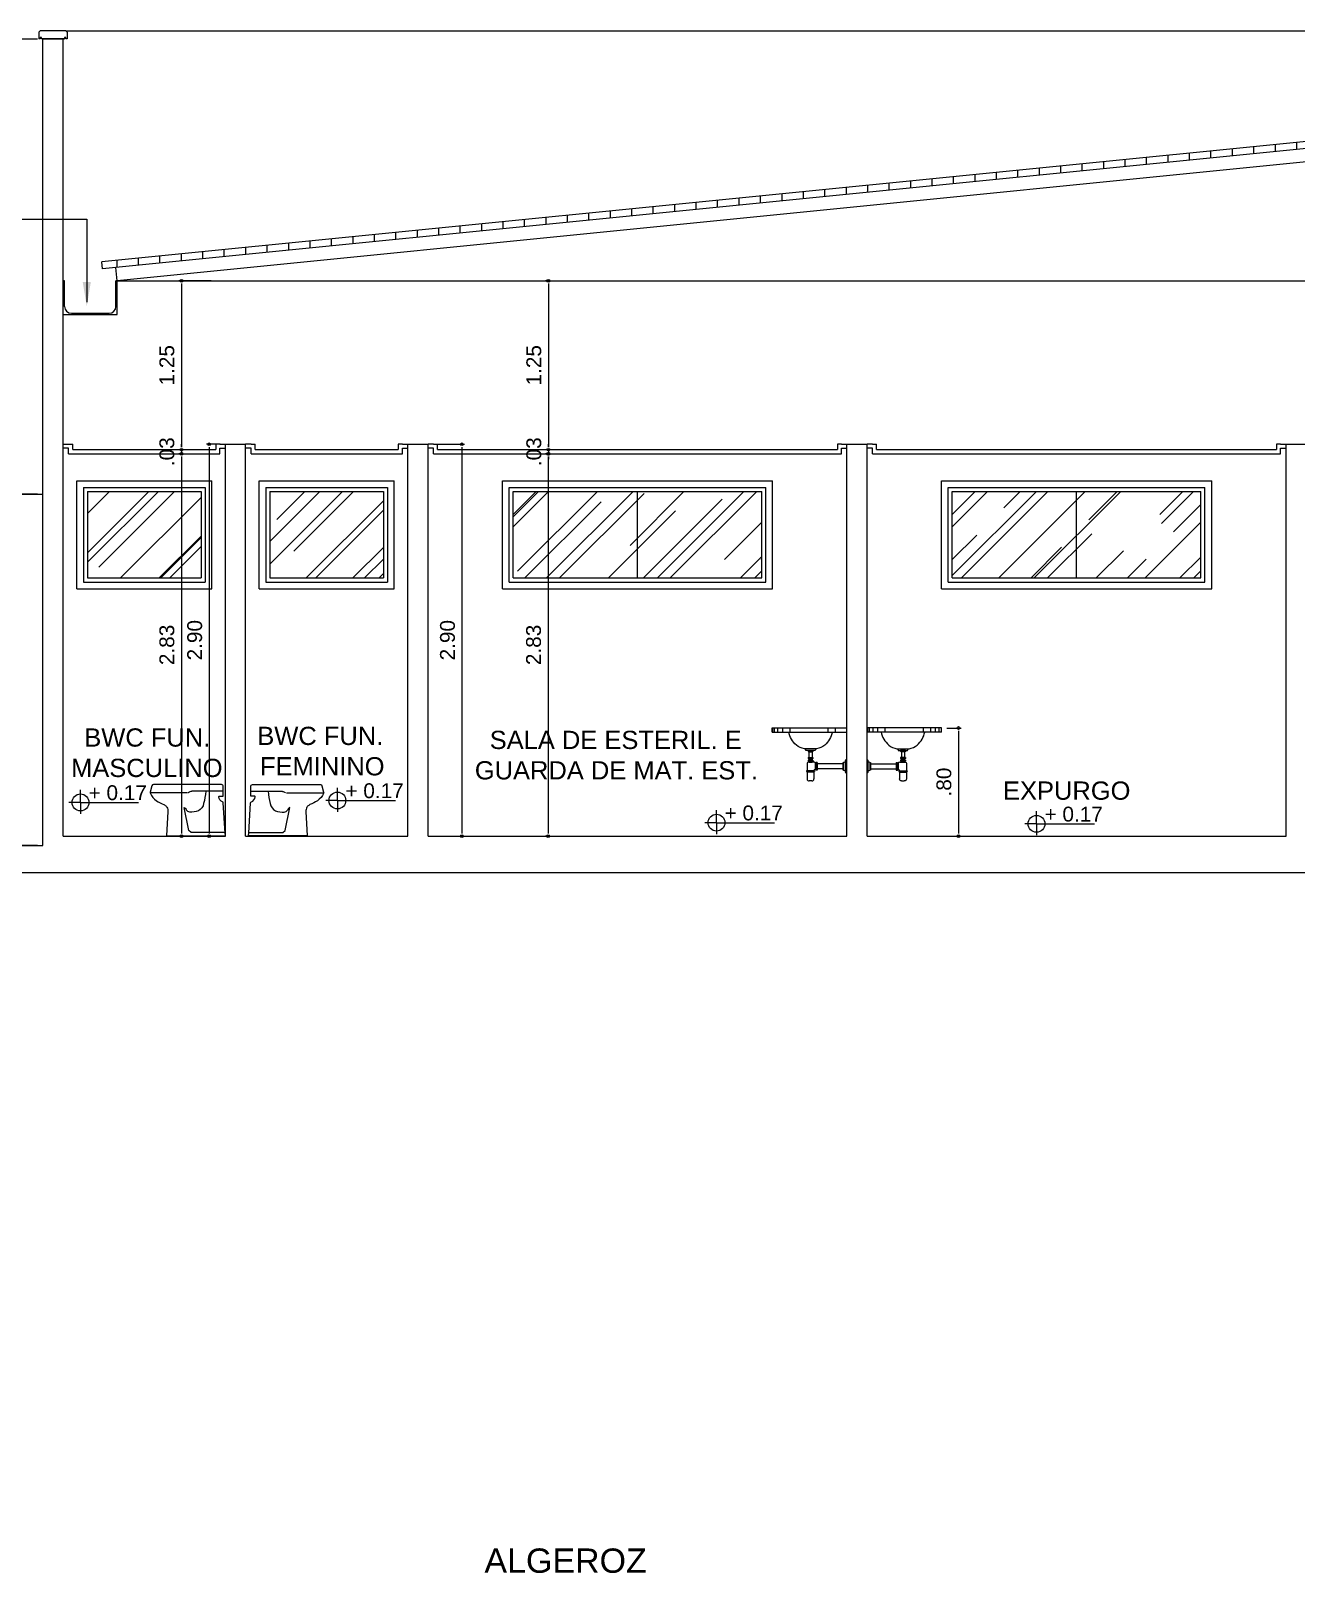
# Model space of a CAD drawing. Header units: millimetres. Extents: x 2125 to 3408, y 1171 to 1686.
# Drawn here: x 2538.67 to 2548.03, y 1489.11 to 1500.53 of the extents above; entities that cross this region are included whole.
import ezdxf

# ---------------------------------------------------------------- set-up
doc = ezdxf.new("R2010")
doc.units = ezdxf.units.MM
doc.linetypes.add('CONTINU', pattern=[0])
for name, color, linetype in [('cobertura', 1, 'Continuous'), ('cotas', 7, 'Continuous'), ('ESQUADRIA', 3, 'Continuous'), ('LAYOUT', 7, 'Continuous'), ('PAREDE', 4, 'Continuous'), ('Piso_Calçada', 3, 'Continuous'), ('TEXTO01', 7, 'Continuous'), ('TEXTO02', 3, 'Continuous'), ('TEXTO03', 2, 'Continuous')]:
    doc.layers.add(name, color=color, linetype=linetype)
doc.styles.add('ROMANS', font='arial.ttf')
doc.styles.get("Standard").update_dxf_attribs({"font": 'arial.ttf'})
doc.styles.add('TEXTO1', font='swissko.ttf', dxfattribs={"width": 0.6, "height": 0.1})
doc.dimstyles.new('ESCALA75', dxfattribs={"dimtxt": 0.11, "dimasz": 0.02, "dimexe": 0.02, "dimexo": 0.04, "dimgap": 0.05, "dimtad": 1, "dimzin": 4, "dimdsep": 46, "dimtxsty": 'ROMANS', "dimblk1": 'PPC', "dimblk2": 'PPC', "dimsah": 1, "dimcen": 0.02, "dimclrd": 7, "dimclre": 7, "dimclrt": 3, "dimazin": 1, "dimtfac": 1, "dimtix": 1, "dimtmove": 0, "dimatfit": 3, "dimldrblk": 'PPC', "dimfxl": 0, "dimtolj": 1, "dimtzin": 12, "dimarcsym": 0})

# ---------------------------------------------------------------- blocks, each defined once
blk = doc.blocks.new('PPC')
at = {"color": 2}
blk.add_circle((0, 0), 0.5, dxfattribs=at)
blk = doc.blocks.new('*D350')
at = {"color": 7, "lineweight": -2, "transparency": 16777216}
for p, q in [((2538.716, 1500.47), (2538.486, 1500.47)), ((2538.506, 1500.45), (2538.506, 1497.12)), ((2538.716, 1497.1), (2538.486, 1497.1))]:
    blk.add_line(p, q, dxfattribs=at)
at = {"layer": 'DEFPOINTS', "color": 0, "transparency": 16777216}
for p in [(2538.756, 1500.47), (2538.506, 1497.1), (2538.756, 1497.1)]:
    blk.add_point(p, dxfattribs=at)
at = {"color": 7, "lineweight": -2, "transparency": 16777216, "xscale": 0.02, "yscale": 0.02, "zscale": 0.02}
for p, rotation in [((2538.506, 1500.47), 90), ((2538.506, 1497.1), 270)]:
    blk.add_blockref('PPC', p, dxfattribs=dict(at, rotation=rotation))
at = {"color": 3, "transparency": 16777216, "insert": (2538.4, 1498.785), "char_height": 0.11, "attachment_point": 5, "rotation": 90, "style": 'ROMANS'}
blk.add_mtext('\\A1;3.37', dxfattribs=at)
blk = doc.blocks.new('*D351')
at = {"color": 7, "lineweight": -2, "transparency": 16777216}
for p, q in [((2538.716, 1497.1), (2538.486, 1497.1)), ((2538.506, 1497.08), (2538.506, 1494.52)), ((2538.716, 1494.5), (2538.486, 1494.5))]:
    blk.add_line(p, q, dxfattribs=at)
at = {"layer": 'DEFPOINTS', "color": 0, "transparency": 16777216}
for p in [(2538.756, 1497.1), (2538.506, 1494.5), (2538.756, 1494.5)]:
    blk.add_point(p, dxfattribs=at)
at = {"color": 7, "lineweight": -2, "transparency": 16777216, "xscale": 0.02, "yscale": 0.02, "zscale": 0.02}
for p, rotation in [((2538.506, 1497.1), 90), ((2538.506, 1494.5), 270)]:
    blk.add_blockref('PPC', p, dxfattribs=dict(at, rotation=rotation))
at = {"color": 3, "transparency": 16777216, "insert": (2538.4, 1495.8), "char_height": 0.11, "attachment_point": 5, "rotation": 90, "style": 'ROMANS'}
blk.add_mtext('\\A1;2.60', dxfattribs=at)
blk = doc.blocks.new('*D352')
at = {"color": 7, "lineweight": -2, "transparency": 16777216}
for p, q in [((2538.474, 1500.47), (2538.154, 1500.47)), ((2538.174, 1500.45), (2538.174, 1494.52)), ((2538.474, 1494.5), (2538.154, 1494.5))]:
    blk.add_line(p, q, dxfattribs=at)
at = {"layer": 'DEFPOINTS', "color": 0, "transparency": 16777216}
for p in [(2538.756, 1500.47), (2538.174, 1494.5), (2538.756, 1494.5)]:
    blk.add_point(p, dxfattribs=at)
at = {"color": 7, "lineweight": -2, "transparency": 16777216, "xscale": 0.02, "yscale": 0.02, "zscale": 0.02}
for p, rotation in [((2538.174, 1500.47), 90), ((2538.174, 1494.5), 270)]:
    blk.add_blockref('PPC', p, dxfattribs=dict(at, rotation=rotation))
at = {"color": 3, "transparency": 16777216, "insert": (2538.068, 1497.485), "char_height": 0.11, "attachment_point": 5, "rotation": 90, "style": 'ROMANS'}
blk.add_mtext('\\A1;5.97', dxfattribs=at)
blk = doc.blocks.new('*D353')
at = {"color": 7, "lineweight": -2, "transparency": 16777216}
for p, q in [((2540.001, 1498.68), (2539.76, 1498.68)), ((2539.78, 1498.66), (2539.78, 1497.45)), ((2539.996, 1497.43), (2539.76, 1497.43))]:
    blk.add_line(p, q, dxfattribs=at)
at = {"layer": 'DEFPOINTS', "color": 0, "transparency": 16777216}
for p in [(2540.041, 1498.68), (2539.78, 1497.43), (2540.036, 1497.43)]:
    blk.add_point(p, dxfattribs=at)
at = {"color": 7, "lineweight": -2, "transparency": 16777216, "xscale": 0.02, "yscale": 0.02, "zscale": 0.02}
for p, rotation in [((2539.78, 1498.68), 90), ((2539.78, 1497.43), 270)]:
    blk.add_blockref('PPC', p, dxfattribs=dict(at, rotation=rotation))
at = {"color": 3, "transparency": 16777216, "insert": (2539.673, 1498.055), "char_height": 0.11, "attachment_point": 5, "rotation": 90, "style": 'ROMANS'}
blk.add_mtext('\\A1;1.25', dxfattribs=at)
blk = doc.blocks.new('*D354')
at = {"color": 7, "lineweight": -2, "transparency": 16777216}
for p, q in [((2539.78, 1497.45), (2539.78, 1497.47)), ((2539.996, 1497.43), (2539.76, 1497.43)), ((2539.78, 1497.4), (2539.76, 1497.4)), ((2539.78, 1497.43), (2539.78, 1497.4)), ((2539.78, 1497.38), (2539.78, 1497.36))]:
    blk.add_line(p, q, dxfattribs=at)
at = {"layer": 'DEFPOINTS', "color": 0, "transparency": 16777216}
for p in [(2539.78, 1497.4), (2539.789, 1497.4), (2540.036, 1497.43)]:
    blk.add_point(p, dxfattribs=at)
at = {"color": 7, "lineweight": -2, "transparency": 16777216, "xscale": 0.02, "yscale": 0.02, "zscale": 0.02}
for p, rotation in [((2539.78, 1497.43), 270), ((2539.78, 1497.4), 90)]:
    blk.add_blockref('PPC', p, dxfattribs=dict(at, rotation=rotation))
at = {"color": 3, "transparency": 16777216, "insert": (2539.673, 1497.415), "char_height": 0.11, "attachment_point": 5, "rotation": 90, "style": 'ROMANS'}
blk.add_mtext('\\A1;.03', dxfattribs=at)
blk = doc.blocks.new('*D355')
at = {"color": 7, "lineweight": -2, "transparency": 16777216}
for p, q in [((2539.78, 1497.4), (2539.76, 1497.4)), ((2539.78, 1497.38), (2539.78, 1494.59)), ((2539.78, 1494.57), (2539.8, 1494.57))]:
    blk.add_line(p, q, dxfattribs=at)
at = {"layer": 'DEFPOINTS', "color": 0, "transparency": 16777216}
for p in [(2539.789, 1497.4), (2539.771, 1494.57), (2539.78, 1494.57)]:
    blk.add_point(p, dxfattribs=at)
at = {"color": 7, "lineweight": -2, "transparency": 16777216, "xscale": 0.02, "yscale": 0.02, "zscale": 0.02}
for p, rotation in [((2539.78, 1497.4), 90), ((2539.78, 1494.57), 270)]:
    blk.add_blockref('PPC', p, dxfattribs=dict(at, rotation=rotation))
at = {"color": 3, "transparency": 16777216, "insert": (2539.673, 1495.985), "char_height": 0.11, "attachment_point": 5, "rotation": 90, "style": 'ROMANS'}
blk.add_mtext('\\A1;2.83', dxfattribs=at)
blk = doc.blocks.new('*D356')
at = {"color": 7, "lineweight": -2, "transparency": 16777216}
for p, q in [((2540.066, 1497.47), (2539.966, 1497.47)), ((2539.986, 1497.45), (2539.986, 1494.59)), ((2540.066, 1494.57), (2539.966, 1494.57))]:
    blk.add_line(p, q, dxfattribs=at)
at = {"layer": 'DEFPOINTS', "color": 0, "transparency": 16777216}
for p in [(2540.106, 1497.47), (2539.986, 1494.57), (2540.106, 1494.57)]:
    blk.add_point(p, dxfattribs=at)
at = {"color": 7, "lineweight": -2, "transparency": 16777216, "xscale": 0.02, "yscale": 0.02, "zscale": 0.02}
for p, rotation in [((2539.986, 1497.47), 90), ((2539.986, 1494.57), 270)]:
    blk.add_blockref('PPC', p, dxfattribs=dict(at, rotation=rotation))
at = {"color": 3, "transparency": 16777216, "insert": (2539.879, 1496.02), "char_height": 0.11, "attachment_point": 5, "rotation": 90, "style": 'ROMANS'}
blk.add_mtext('\\A1;2.90', dxfattribs=at)
blk = doc.blocks.new('A$C5BE32366')
at = {"color": 7}
for p, q in [((0.005, 0.132), (0.005, 0.076)), ((0.012, 0.225), (0.048, 0.225)), ((0.012, 0.225), (0.012, 0.218)), ((0.012, 0.218), (0.048, 0.218)), ((0.012, 0.173), (0.012, 0.166)), ((0.012, 0.173), (0.048, 0.173)), ((0.012, 0.166), (0.048, 0.166)), ((0.012, 0.153), (0.012, 0.146)), ((0.012, 0.153), (0.048, 0.153)), ((0.012, 0.146), (0.048, 0.146)), ((0.055, 0.14), (0.013, 0.14)), ((0.015, 0.218), (0.015, 0.215)), ((0.015, 0.215), (0.045, 0.215)), ((0.015, 0.166), (0.015, 0.163)), ((0.015, 0.163), (0.045, 0.163)), ((0.015, 0.146), (0.015, 0.143)), ((0.015, 0.143), (0.045, 0.143)), ((0.018, 0.215), (0.018, 0.173)), ((0.018, 0.163), (0.018, 0.153)), ((0.018, 0.143), (0.018, 0.14)), ((0.018, 0.14), (0.042, 0.14)), ((0.042, 0.215), (0.042, 0.173)), ((0.042, 0.163), (0.042, 0.153)), ((0.042, 0.143), (0.042, 0.14)), ((0.045, 0.218), (0.045, 0.215)), ((0.045, 0.166), (0.045, 0.163)), ((0.045, 0.146), (0.045, 0.143)), ((0.048, 0.225), (0.048, 0.218)), ((0.048, 0.173), (0.048, 0.166)), ((0.048, 0.153), (0.048, 0.146)), ((0.07, 0.133), (0.065, 0.133)), ((0.065, 0.133), (0.065, 0.083)), ((0.07, 0.136), (0.07, 0.08)), ((0.08, 0.136), (0.07, 0.136)), ((0.08, 0.136), (0.08, 0.08)), ((0.27, 0.127), (0.08, 0.127)), ((0.27, 0.132), (0.27, 0.084)), ((0.275, 0.137), (0.275, 0.079)), ((0.29, 0.153), (0.29, 0.063)), ((0.295, 0.158), (0.295, 0.058)), ((0, 0.076), (0, 0.071)), ((0.06, 0.076), (0, 0.076)), ((0.06, 0.071), (0, 0.071)), ((0.055, 0.066), (0.005, 0.066)), ((0.005, 0.066), (0.005, 0.015)), ((0.055, 0.066), (0.055, 0.015)), ((0.06, 0.076), (0.06, 0.071)), ((0.07, 0.083), (0.065, 0.083)), ((0.08, 0.08), (0.07, 0.08)), ((0.27, 0.089), (0.08, 0.089)), ((0.04, 0), (0.02, 0))]:
    blk.add_line(p, q, dxfattribs=at)
for centre, radius, start, end in [((0.013, 0.132), 0.008, 90, 180), ((0.052, 0.126), 0.0147, 30.5117, 79.5043), ((0.275, 0.132), 0.005, 90, 180), ((0.275, 0.152), 0.015, 270, 0), ((0.295, 0.153), 0.005, 90, 180), ((0, 0.066), 0.005, 0, 90), ((0.02, 0.015), 0.015, 180, 270), ((0.04, 0.015), 0.015, 270, 0), ((0.065, 0.076), 0.01, 90, 180), ((0.06, 0.066), 0.005, 90, 180), ((0.275, 0.084), 0.005, 180, 270), ((0.275, 0.064), 0.015, 0, 90), ((0.295, 0.063), 0.005, 180, 270)]:
    blk.add_arc(centre, radius, start, end, dxfattribs=at)
blk = doc.blocks.new('*D389')
at = {"color": 7, "lineweight": -2, "transparency": 16777216}
for p, q in [((2545.446, 1495.37), (2545.551, 1495.37)), ((2545.531, 1495.35), (2545.531, 1494.59)), ((2545.446, 1494.57), (2545.551, 1494.57))]:
    blk.add_line(p, q, dxfattribs=at)
at = {"layer": 'DEFPOINTS', "color": 0, "transparency": 16777216}
for p in [(2545.406, 1495.37), (2545.406, 1494.57), (2545.531, 1494.57)]:
    blk.add_point(p, dxfattribs=at)
at = {"color": 7, "lineweight": -2, "transparency": 16777216, "xscale": 0.02, "yscale": 0.02, "zscale": 0.02}
for p, rotation in [((2545.531, 1495.37), 90), ((2545.531, 1494.57), 270)]:
    blk.add_blockref('PPC', p, dxfattribs=dict(at, rotation=rotation))
at = {"color": 3, "transparency": 16777216, "insert": (2545.424, 1494.97), "char_height": 0.11, "attachment_point": 5, "rotation": 90, "style": 'ROMANS'}
blk.add_mtext('\\A1;.80', dxfattribs=at)
blk = doc.blocks.new('*D390')
at = {"color": 7, "lineweight": -2, "transparency": 16777216}
for p, q in [((2542.496, 1498.68), (2542.476, 1498.68)), ((2542.496, 1498.66), (2542.496, 1497.45)), ((2542.512, 1497.43), (2542.476, 1497.43))]:
    blk.add_line(p, q, dxfattribs=at)
at = {"layer": 'DEFPOINTS', "color": 0, "transparency": 16777216}
for p in [(2542.499, 1498.68), (2542.496, 1497.43), (2542.552, 1497.43)]:
    blk.add_point(p, dxfattribs=at)
at = {"color": 7, "lineweight": -2, "transparency": 16777216, "xscale": 0.02, "yscale": 0.02, "zscale": 0.02}
for p, rotation in [((2542.496, 1498.68), 90), ((2542.496, 1497.43), 270)]:
    blk.add_blockref('PPC', p, dxfattribs=dict(at, rotation=rotation))
at = {"color": 3, "transparency": 16777216, "insert": (2542.389, 1498.055), "char_height": 0.11, "attachment_point": 5, "rotation": 90, "style": 'ROMANS'}
blk.add_mtext('\\A1;1.25', dxfattribs=at)
blk = doc.blocks.new('*D391')
at = {"color": 7, "lineweight": -2, "transparency": 16777216}
for p, q in [((2542.496, 1497.45), (2542.496, 1497.47)), ((2542.551, 1497.43), (2542.476, 1497.43)), ((2542.51, 1497.4), (2542.476, 1497.4)), ((2542.496, 1497.43), (2542.496, 1497.4)), ((2542.496, 1497.38), (2542.496, 1497.36))]:
    blk.add_line(p, q, dxfattribs=at)
at = {"layer": 'DEFPOINTS', "color": 0, "transparency": 16777216}
for p in [(2542.496, 1497.4), (2542.55, 1497.4), (2542.591, 1497.43)]:
    blk.add_point(p, dxfattribs=at)
at = {"color": 7, "lineweight": -2, "transparency": 16777216, "xscale": 0.02, "yscale": 0.02, "zscale": 0.02}
for p, rotation in [((2542.496, 1497.43), 270), ((2542.496, 1497.4), 90)]:
    blk.add_blockref('PPC', p, dxfattribs=dict(at, rotation=rotation))
at = {"color": 3, "transparency": 16777216, "insert": (2542.389, 1497.415), "char_height": 0.11, "attachment_point": 5, "rotation": 90, "style": 'ROMANS'}
blk.add_mtext('\\A1;.03', dxfattribs=at)
blk = doc.blocks.new('*D392')
at = {"color": 7, "lineweight": -2, "transparency": 16777216}
for p, q in [((2542.494, 1497.4), (2542.474, 1497.4)), ((2542.494, 1497.38), (2542.494, 1494.59)), ((2542.494, 1494.57), (2542.474, 1494.57))]:
    blk.add_line(p, q, dxfattribs=at)
at = {"layer": 'DEFPOINTS', "color": 0, "transparency": 16777216}
for p in [(2542.494, 1497.4), (2542.494, 1494.57), (2542.494, 1494.57)]:
    blk.add_point(p, dxfattribs=at)
at = {"color": 7, "lineweight": -2, "transparency": 16777216, "xscale": 0.02, "yscale": 0.02, "zscale": 0.02}
for p, rotation in [((2542.494, 1497.4), 90), ((2542.494, 1494.57), 270)]:
    blk.add_blockref('PPC', p, dxfattribs=dict(at, rotation=rotation))
at = {"color": 3, "transparency": 16777216, "insert": (2542.387, 1495.985), "char_height": 0.11, "attachment_point": 5, "rotation": 90, "style": 'ROMANS'}
blk.add_mtext('\\A1;2.83', dxfattribs=at)
blk = doc.blocks.new('*D393')
at = {"color": 7, "lineweight": -2, "transparency": 16777216}
for p, q in [((2541.646, 1497.47), (2541.876, 1497.47)), ((2541.856, 1497.45), (2541.856, 1494.59)), ((2541.646, 1494.57), (2541.876, 1494.57))]:
    blk.add_line(p, q, dxfattribs=at)
at = {"layer": 'DEFPOINTS', "color": 0, "transparency": 16777216}
for p in [(2541.606, 1497.47), (2541.606, 1494.57), (2541.856, 1494.57)]:
    blk.add_point(p, dxfattribs=at)
at = {"color": 7, "lineweight": -2, "transparency": 16777216, "xscale": 0.02, "yscale": 0.02, "zscale": 0.02}
for p, rotation in [((2541.856, 1497.47), 90), ((2541.856, 1494.57), 270)]:
    blk.add_blockref('PPC', p, dxfattribs=dict(at, rotation=rotation))
at = {"color": 3, "transparency": 16777216, "insert": (2541.75, 1496.02), "char_height": 0.11, "attachment_point": 5, "rotation": 90, "style": 'ROMANS'}
blk.add_mtext('\\A1;2.90', dxfattribs=at)
blk = doc.blocks.new('new block4')
at = {"layer": 'TEXTO01'}
h = blk.add_hatch(dxfattribs=at)
h.set_pattern_fill('ANGLE', color=256)
h.set_pattern_definition([(0, (-2260.456, -913.906), (0, 6.985), [5.08, -1.905]), (90, (-2260.456, -913.906), (-6.985, 4e-16), [5.08, -1.905])])
h.paths.add_polyline_path([(0, 0), (0, -0.062, 0.414214), (0.062, 0)])
h.paths.add_polyline_path([(0, 0), (0, 0.062, 0.414214), (-0.062, 0)])
for q in [(-0.086, 0), (0, 0.093), (0.429, 0), (0, -0.085)]:
    blk.add_line((0, 0), q, dxfattribs=at)
blk.add_circle((0, 0), 0.0624, dxfattribs=at)

msp = doc.modelspace()

# ---------------------------------------------------------------- hatches: boundary and pattern name
h = msp.add_hatch()
h.set_pattern_fill('ANGLE', color=256)
h.set_pattern_definition([(0, (0.606, 0.622), (0, 6.985), [5.08, -1.905]), (90, (0.606, 0.622), (-6.985, 4e-16), [5.08, -1.905])])
h.paths.add_polyline_path([(2539.2456, 1498.4404), (2538.9656, 1498.4404, -0.4142136), (2538.9156, 1498.4904), (2538.9156, 1498.6804), (2538.9056, 1498.6804), (2538.9056, 1498.4304), (2539.3056, 1498.4304), (2539.3056, 1498.6804), (2539.2956, 1498.6804), (2539.2956, 1498.4904, -0.4142136)])
h = msp.add_hatch()
h.set_pattern_fill('AR-RROOF', color=1, scale=0.015, angle=45)
h.paths.add_polyline_path([(2539.9256, 1497.1204), (2539.0856, 1497.1204), (2539.0856, 1496.4804), (2539.9256, 1496.4804)])
h.paths.add_polyline_path([(2541.2756, 1497.1204), (2540.4356, 1497.1204), (2540.4356, 1496.4804), (2541.2756, 1496.4804)])
h.paths.add_polyline_path([(2543.1556, 1497.1204), (2542.2356, 1497.1204), (2542.2356, 1496.4804), (2543.1556, 1496.4804)])
h.paths.add_polyline_path([(2544.0756, 1497.1204), (2543.1556, 1497.1204), (2543.1556, 1496.4804), (2544.0756, 1496.4804)])
h.paths.add_polyline_path([(2546.4056, 1497.1204), (2545.4856, 1497.1204), (2545.4856, 1496.4804), (2546.4056, 1496.4804)])
h.paths.add_polyline_path([(2547.3256, 1497.1204), (2546.4056, 1497.1204), (2546.4056, 1496.4804), (2547.3256, 1496.4804)])
h.paths.add_polyline_path([(2549.7506, 1497.1204), (2548.9106, 1497.1204), (2548.9106, 1496.4804), (2549.7506, 1496.4804)])
h.paths.add_polyline_path([(2561.1056, 1497.1204), (2560.1856, 1497.1204), (2560.1856, 1496.4804), (2561.1056, 1496.4804)])
h.paths.add_polyline_path([(2562.0256, 1497.1204), (2561.1056, 1497.1204), (2561.1056, 1496.4804), (2562.0256, 1496.4804)])
h.paths.add_polyline_path([(2563.8256, 1497.3204), (2562.9856, 1497.3204), (2562.9856, 1497.0804), (2563.8256, 1497.0804)])
h.paths.add_polyline_path([(2565.6056, 1497.1204), (2564.6856, 1497.1204), (2564.6856, 1496.4804), (2565.6056, 1496.4804)])
h.paths.add_polyline_path([(2566.5256, 1497.1204), (2565.6056, 1497.1204), (2565.6056, 1496.4804), (2566.5256, 1496.4804)])
h.paths.add_polyline_path([(2568.4556, 1497.1204), (2567.5356, 1497.1204), (2567.5356, 1496.4804), (2568.4556, 1496.4804)])
h.paths.add_polyline_path([(2569.3756, 1497.1204), (2568.4556, 1497.1204), (2568.4556, 1496.4804), (2569.3756, 1496.4804)])
h.paths.add_polyline_path([(2579.6756, 1497.3204), (2578.8356, 1497.3204), (2578.8356, 1497.0804), (2579.6756, 1497.0804)])
h.paths.add_polyline_path([(2553.4056, 1496.7004), (2550.7056, 1496.7004), (2550.7056, 1494.6004), (2553.4056, 1494.6004)])
h.paths.add_polyline_path([(2553.4056, 1497.9004), (2550.7056, 1497.9004), (2550.7056, 1497.4704), (2550.7056, 1496.7304), (2553.4056, 1496.7304)])
h.paths.add_polyline_path([(2555.1056, 1497.9004), (2553.5556, 1497.9004), (2553.5556, 1497.2304), (2555.1056, 1497.2304)])
h.paths.add_polyline_path([(2555.1056, 1497.2004), (2553.5556, 1497.2004), (2553.5556, 1496.7304), (2555.1056, 1496.7304)])
h.paths.add_polyline_path([(2555.1056, 1496.7004), (2553.5556, 1496.7004), (2553.5556, 1494.6004), (2555.1056, 1494.6004)])
h.paths.add_polyline_path([(2557.9056, 1497.4704), (2557.9056, 1497.9004), (2555.1356, 1497.9004), (2555.1356, 1496.7304), (2557.9056, 1496.7304)])
h.paths.add_polyline_path([(2557.9056, 1496.7004), (2555.1356, 1496.7004), (2555.1356, 1494.6004), (2557.9056, 1494.6004)])
h.paths.add_polyline_path([(2556.136, 1494.7045, -1), (2556.0111, 1494.7045, -1)], flags=16)
h.paths.add_polyline_path([(2552.8076, 1496.1893), (2552.8076, 1496.5434), (2552.5809, 1496.5434), (2552.5809, 1496.1893)], flags=24)
h.paths.add_polyline_path([(2550.9938, 1495.8596), (2550.9938, 1496.2137), (2550.7671, 1496.2137), (2550.7671, 1495.8596)], flags=24)
h.paths.add_polyline_path([(2551.8513, 1496.4658), (2551.8513, 1496.8199), (2551.6246, 1496.8199), (2551.6246, 1496.4658)], flags=9)
h.paths.add_polyline_path([(2554.7849, 1494.8184), (2557.6806, 1494.8184), (2557.6806, 1495.0791), (2554.7849, 1495.0791)], flags=9)
h.paths.add_polyline_path([(2557.6919, 1495.8596), (2557.6919, 1496.2137), (2557.4652, 1496.2137), (2557.4652, 1495.8596)], flags=24)
h.paths.add_polyline_path([(2556.0982, 1494.6607), (2556.5769, 1494.6607), (2556.5769, 1494.8915), (2556.0982, 1494.8915)], flags=24)
at = {"layer": 'cobertura'}
h = msp.add_hatch(dxfattribs=at)
h.set_pattern_fill('ANSI31', color=256, scale=0.05, angle=45)
h.set_pattern_definition([(90, (391.25774, 892.39536), (-0.15875, 3e-17), [])])
h.paths.add_polyline_path([(2550.6256, 1499.9129), (2550.6256, 1499.9632), (2539.1907, 1498.8197), (2539.1957, 1498.7699)])

# ---------------------------------------------------------------- linework, layer by layer
for p, q in [((2538.9256, 1500.5304), (2583.3856, 1500.5304)), ((2536.2737, 1499.1371), (2539.0799, 1499.1371)), ((2539.0799, 1499.1371), (2539.0799, 1498.5219)), ((2538.9156, 1498.6804), (2538.9056, 1498.6804)), ((2538.9156, 1498.4904), (2538.9156, 1498.6804)), ((2539.2956, 1498.4904), (2539.2956, 1498.6804)), ((2539.3056, 1498.6804), (2539.2956, 1498.6804)), ((2539.3056, 1498.4304), (2539.3056, 1498.6804)), ((2539.3056, 1498.6804), (2559.3056, 1498.6804)), ((2538.9056, 1498.4304), (2539.3056, 1498.4304)), ((2538.9656, 1498.4404), (2539.2456, 1498.4404)), ((2538.9056, 1497.4704), (2538.9756, 1497.4704)), ((2538.9756, 1497.4304), (2538.9756, 1497.4704)), ((2540.0656, 1497.4704), (2540.0356, 1497.4704)), ((2540.0356, 1497.4704), (2540.0356, 1497.4304)), ((2540.0656, 1497.4704), (2540.1056, 1497.4704)), ((2540.2956, 1497.4704), (2540.2556, 1497.4704)), ((2540.2956, 1497.4704), (2540.3256, 1497.4704)), ((2540.3256, 1497.4304), (2540.3256, 1497.4704)), ((2541.4156, 1497.4704), (2541.3856, 1497.4704)), ((2541.3856, 1497.4704), (2541.3856, 1497.4304)), ((2541.4156, 1497.4704), (2541.4556, 1497.4704)), ((2541.6456, 1497.4704), (2541.6056, 1497.4704)), ((2541.6456, 1497.4704), (2541.6756, 1497.4704)), ((2541.6756, 1497.4304), (2541.6756, 1497.4704)), ((2544.6656, 1497.4704), (2544.6356, 1497.4704)), ((2544.6356, 1497.4704), (2544.6356, 1497.4304)), ((2544.6656, 1497.4704), (2544.7056, 1497.4704)), ((2544.8956, 1497.4704), (2544.8556, 1497.4704)), ((2544.8956, 1497.4704), (2544.9256, 1497.4704)), ((2544.9256, 1497.4304), (2544.9256, 1497.4704)), ((2547.9156, 1497.4704), (2547.8856, 1497.4704)), ((2547.8856, 1497.4704), (2547.8856, 1497.4304)), ((2547.9156, 1497.4704), (2547.9556, 1497.4704)), ((2538.9456, 1497.4404), (2538.9056, 1497.4404)), ((2538.9456, 1497.4004), (2538.9456, 1497.4404)), ((2538.9456, 1497.4004), (2540.0656, 1497.4004)), ((2538.9756, 1497.4304), (2540.0356, 1497.4304)), ((2540.0656, 1497.4004), (2540.0656, 1497.4404)), ((2540.0656, 1497.4404), (2540.1056, 1497.4404)), ((2540.2956, 1497.4404), (2540.2556, 1497.4404)), ((2540.2956, 1497.4004), (2540.2956, 1497.4404)), ((2540.2956, 1497.4004), (2541.4156, 1497.4004)), ((2540.3256, 1497.4304), (2541.3856, 1497.4304)), ((2541.4156, 1497.4004), (2541.4156, 1497.4404)), ((2541.4156, 1497.4404), (2541.4556, 1497.4404)), ((2541.6456, 1497.4404), (2541.6056, 1497.4404)), ((2541.6456, 1497.4004), (2541.6456, 1497.4404)), ((2541.6456, 1497.4004), (2544.6656, 1497.4004)), ((2541.6756, 1497.4304), (2544.6356, 1497.4304)), ((2544.6656, 1497.4004), (2544.6656, 1497.4404)), ((2544.6656, 1497.4404), (2544.7056, 1497.4404)), ((2544.8956, 1497.4404), (2544.8556, 1497.4404)), ((2544.8956, 1497.4004), (2544.8956, 1497.4404)), ((2544.8956, 1497.4004), (2547.9156, 1497.4004)), ((2544.9256, 1497.4304), (2547.8856, 1497.4304)), ((2547.9156, 1497.4004), (2547.9156, 1497.4404)), ((2547.9156, 1497.4404), (2547.9556, 1497.4404))]:
    msp.add_line(p, q)
for centre, start, end in [((2538.9656, 1498.4904), 180, 270), ((2539.2456, 1498.4904), 270, 0)]:
    msp.add_arc(centre, 0.05, start, end)
for p, q in [((2550.6266, 1499.9632), (2539.1907, 1498.8197)), ((2550.6266, 1499.9128), (2539.1957, 1498.7699)), ((2550.6266, 1499.8125), (2539.3056, 1498.6804)), ((2539.1957, 1498.7699), (2539.1907, 1498.8197)), ((2539.3056, 1498.6804), (2539.2957, 1498.7799))]:
    msp.add_line(p, q, dxfattribs=at)
at = {"layer": 'ESQUADRIA'}
for p, q in [((2539.0056, 1496.4004), (2539.0056, 1497.2004)), ((2539.0056, 1497.2004), (2540.0056, 1497.2004)), ((2539.0556, 1497.1504), (2539.0556, 1496.4504)), ((2539.0556, 1497.1504), (2539.9556, 1497.1504)), ((2539.9556, 1497.1504), (2539.9556, 1496.4504)), ((2540.0056, 1496.4004), (2540.0056, 1497.2004)), ((2540.3556, 1496.4004), (2540.3556, 1497.2004)), ((2540.3556, 1497.2004), (2541.3556, 1497.2004)), ((2540.4056, 1497.1504), (2540.4056, 1496.4504)), ((2540.4056, 1497.1504), (2541.3056, 1497.1504)), ((2541.3056, 1497.1504), (2541.3056, 1496.4504)), ((2541.3556, 1496.4004), (2541.3556, 1497.2004)), ((2542.1556, 1496.4004), (2542.1556, 1497.2004)), ((2542.1556, 1497.2004), (2544.1556, 1497.2004)), ((2542.2056, 1496.4504), (2542.2056, 1497.1504)), ((2542.2056, 1497.1504), (2544.1056, 1497.1504)), ((2544.1056, 1496.4504), (2544.1056, 1497.1504)), ((2544.1556, 1496.4004), (2544.1556, 1497.2004)), ((2545.4056, 1496.4004), (2545.4056, 1497.2004)), ((2545.4056, 1497.2004), (2547.4056, 1497.2004)), ((2545.4556, 1496.4504), (2545.4556, 1497.1504)), ((2545.4556, 1497.1504), (2547.3556, 1497.1504)), ((2547.3556, 1496.4504), (2547.3556, 1497.1504)), ((2547.4056, 1496.4004), (2547.4056, 1497.2004)), ((2539.0856, 1497.1204), (2539.0856, 1496.4804)), ((2539.0856, 1497.1204), (2539.9256, 1497.1204)), ((2539.9256, 1497.1204), (2539.9256, 1496.4804)), ((2540.4356, 1497.1204), (2540.4356, 1496.4804)), ((2540.4356, 1497.1204), (2541.2756, 1497.1204)), ((2541.2756, 1497.1204), (2541.2756, 1496.4804)), ((2542.2356, 1496.4804), (2542.2356, 1497.1204)), ((2542.2356, 1497.1204), (2544.0756, 1497.1204)), ((2543.1556, 1496.4804), (2543.1556, 1497.1204)), ((2544.0756, 1496.4804), (2544.0756, 1497.1204)), ((2545.4856, 1496.4804), (2545.4856, 1497.1204)), ((2545.4856, 1497.1204), (2547.3256, 1497.1204)), ((2546.4056, 1496.4804), (2546.4056, 1497.1204)), ((2547.3256, 1496.4804), (2547.3256, 1497.1204)), ((2539.0556, 1496.4504), (2539.9556, 1496.4504)), ((2539.0856, 1496.4804), (2539.9256, 1496.4804)), ((2540.4056, 1496.4504), (2541.3056, 1496.4504)), ((2540.4356, 1496.4804), (2541.2756, 1496.4804)), ((2542.2056, 1496.4504), (2544.1056, 1496.4504)), ((2542.2356, 1496.4804), (2544.0756, 1496.4804)), ((2545.4556, 1496.4504), (2547.3556, 1496.4504)), ((2545.4856, 1496.4804), (2547.3256, 1496.4804)), ((2539.0056, 1496.4004), (2540.0056, 1496.4004)), ((2540.3556, 1496.4004), (2541.3556, 1496.4004)), ((2542.1556, 1496.4004), (2544.1556, 1496.4004)), ((2545.4056, 1496.4004), (2547.4056, 1496.4004))]:
    msp.add_line(p, q, dxfattribs=at)
at = {"layer": 'LAYOUT', "color": 3}
for p, q in [((2544.1513, 1495.3704), (2544.7015, 1495.3704)), ((2544.1513, 1495.3404), (2544.1513, 1495.3704)), ((2544.1513, 1495.3404), (2544.7015, 1495.3404)), ((2545.4058, 1495.3704), (2544.8556, 1495.3704)), ((2545.4058, 1495.3404), (2544.8556, 1495.3404)), ((2545.4058, 1495.3404), (2545.4058, 1495.3704))]:
    msp.add_line(p, q, dxfattribs=at)
at = {"layer": 'LAYOUT', "color": 7}
for p, q in [((2544.1568, 1495.3404), (2544.1568, 1495.3704)), ((2544.1691, 1495.3404), (2544.1691, 1495.3704)), ((2544.1951, 1495.3404), (2544.1951, 1495.3704)), ((2544.2307, 1495.3404), (2544.2307, 1495.3704)), ((2544.2855, 1495.3404), (2544.2855, 1495.3704)), ((2544.5674, 1495.3404), (2544.5674, 1495.3704)), ((2544.6221, 1495.3404), (2544.6221, 1495.3704)), ((2544.8611, 1495.3404), (2544.8611, 1495.3704)), ((2544.8734, 1495.3404), (2544.8734, 1495.3704)), ((2544.8994, 1495.3404), (2544.8994, 1495.3704)), ((2544.935, 1495.3404), (2544.935, 1495.3704)), ((2544.9898, 1495.3404), (2544.9898, 1495.3704)), ((2545.2717, 1495.3404), (2545.2717, 1495.3704)), ((2545.3264, 1495.3404), (2545.3264, 1495.3704)), ((2545.362, 1495.3404), (2545.362, 1495.3704)), ((2545.388, 1495.3404), (2545.388, 1495.3704))]:
    msp.add_line(p, q, dxfattribs=at)
at = {"layer": 'LAYOUT', "color": 3}
for points in [[(2544.4365, 1495.2031), (2544.404, 1495.2031, -0.3292536), (2544.402, 1495.2045), (2544.4006, 1495.2092, 0.3194288), (2544.3914, 1495.2163, -0.1355657), (2544.3317, 1495.2437, -0.1679397), (2544.2751, 1495.3404)], [(2544.5979, 1495.3404, -0.1679397), (2544.5413, 1495.2437, -0.1355657), (2544.4816, 1495.2163, 0.3194288), (2544.4723, 1495.2092), (2544.4709, 1495.2045, -0.3292536), (2544.469, 1495.2031), (2544.4365, 1495.2031)], [(2544.9593, 1495.3404, 0.1679397), (2545.0159, 1495.2437, 0.1355657), (2545.0756, 1495.2163, -0.3194288), (2545.0848, 1495.2092), (2545.0863, 1495.2045, 0.3292536), (2545.0882, 1495.2031), (2545.1207, 1495.2031)], [(2545.1207, 1495.2031), (2545.1532, 1495.2031, 0.3292536), (2545.1551, 1495.2045), (2545.1566, 1495.2092, -0.3194288), (2545.1658, 1495.2163, 0.1355657), (2545.2255, 1495.2437, 0.1679397), (2545.2821, 1495.3404)], [(2540.1045, 1494.5921), (2540.0901, 1494.8156, 0.2822586), (2540.0847, 1494.8233, -0.2636165), (2540.0564, 1494.8606, -0.4539566), (2540.0608, 1494.8657), (2540.0899, 1494.8657), (2540.0899, 1494.9367, 0.4142136), (2540.0759, 1494.9507), (2539.5741, 1494.9507, 0.3400953), (2539.5625, 1494.9417), (2539.5499, 1494.8942, 0.1831337), (2539.5509, 1494.8857, 0.1634834), (2539.5964, 1494.8317, 0.0544909), (2539.6509, 1494.8027, -0.0752511), (2539.6684, 1494.7907, -0.0743949), (2539.6732, 1494.7838, -0.1554834), (2539.6809, 1494.7507), (2539.6711, 1494.5744, 0.4305637), (2539.6746, 1494.5707), (2540.1021, 1494.5707, 0.4331935), (2540.1056, 1494.5744), (2540.1046, 1494.5906, 0.395485)], [(2540.2783, 1494.5921), (2540.2927, 1494.8156, -0.2822586), (2540.2982, 1494.8233, 0.2636165), (2540.3264, 1494.8606, 0.4539566), (2540.322, 1494.8657), (2540.2929, 1494.8657), (2540.2929, 1494.9367, -0.4142136), (2540.3069, 1494.9507), (2540.8087, 1494.9507, -0.3400953), (2540.8203, 1494.9417), (2540.8329, 1494.8942, -0.1831337), (2540.8319, 1494.8857, -0.1634834), (2540.7864, 1494.8317, -0.0544909), (2540.7319, 1494.8027, 0.0752511), (2540.7144, 1494.7907, 0.0743949), (2540.7096, 1494.7838, 0.1554834), (2540.7019, 1494.7507), (2540.7117, 1494.5744, -0.4305637), (2540.7082, 1494.5707), (2540.2807, 1494.5707, -0.4331935), (2540.2772, 1494.5744), (2540.2782, 1494.5906, -0.395485)]]:
    msp.add_lwpolyline(points, format="xyb", dxfattribs=at)
at = {"layer": 'LAYOUT'}
for points in [[(2544.4816, 1495.2163, -0.0232549), (2544.4365, 1495.2151, -0.0232549), (2544.3914, 1495.2163)], [(2545.0756, 1495.2163, 0.0232549), (2545.1207, 1495.2151, 0.0232549), (2545.1658, 1495.2163)], [(2539.9599, 1494.9017, -0.0505038), (2539.9449, 1494.8107, -0.2377312), (2539.9059, 1494.7572, -0.1184198), (2539.8414, 1494.7472, -0.249474), (2539.8178, 1494.7615)], [(2540.0899, 1494.9018), (2539.8613, 1494.9018, 0.057001), (2539.8545, 1494.901, 0.0994202), (2539.8339, 1494.8917, -0.1083856), (2539.8313, 1494.8908)], [(2540.2929, 1494.9018), (2540.5215, 1494.9018, -0.057001), (2540.5283, 1494.901, -0.0994202), (2540.5489, 1494.8917, 0.1083856), (2540.5515, 1494.8908)], [(2540.4229, 1494.9017, 0.0505038), (2540.4379, 1494.8107, 0.2377312), (2540.4769, 1494.7572, 0.1184198), (2540.5414, 1494.7472, 0.249474), (2540.5651, 1494.7615)], [(2540.1046, 1494.5906, 0.395485), (2540.0976, 1494.5972), (2539.8519, 1494.5972), (2539.8349, 1494.6107), (2539.8009, 1494.7827, -0.1481288), (2539.8178, 1494.7615, -0.071375)], [(2540.2782, 1494.5906, -0.395485), (2540.2852, 1494.5972), (2540.5309, 1494.5972), (2540.5479, 1494.6107), (2540.5819, 1494.7827, 0.1481288), (2540.5651, 1494.7615, 0.071375)]]:
    msp.add_lwpolyline(points, format="xyb", dxfattribs=at)
for points in [[(2539.8259, 1494.8907), (2539.5495, 1494.8907)], [(2540.5569, 1494.8907), (2540.8333, 1494.8907)]]:
    msp.add_lwpolyline(points, dxfattribs=at)
msp.add_solid([(2539.1099, 1498.6712), (2539.0799, 1498.4912), (2539.0499, 1498.6712)], dxfattribs=at)
at = {"layer": 'PAREDE'}
for p, q in [((2538.7256, 1500.5204), (2538.7356, 1500.5304)), ((2538.7256, 1500.5204), (2538.7256, 1500.4704)), ((2538.7356, 1500.4704), (2538.7256, 1500.4704)), ((2538.9256, 1500.5304), (2538.7356, 1500.5304)), ((2538.7456, 1500.4804), (2538.7356, 1500.4804)), ((2538.7356, 1500.4804), (2538.7356, 1500.4704)), ((2538.7456, 1500.4704), (2538.7456, 1500.4804)), ((2538.9156, 1500.4704), (2538.7456, 1500.4704)), ((2538.7556, 1500.4704), (2538.9156, 1500.4704)), ((2538.9256, 1500.4804), (2538.9156, 1500.4804)), ((2538.9156, 1500.4804), (2538.9156, 1500.4704)), ((2538.9356, 1500.5204), (2538.9256, 1500.5304)), ((2538.9256, 1500.4704), (2538.9256, 1500.4804)), ((2538.9356, 1500.4704), (2538.9256, 1500.4704)), ((2538.9356, 1500.5204), (2538.9356, 1500.4704))]:
    msp.add_line(p, q, dxfattribs=at)
at = {"layer": 'PAREDE', "linetype": 'Continuous'}
for p, q in [((2538.7556, 1494.5004), (2538.7556, 1500.4704)), ((2538.9056, 1500.4704), (2538.7556, 1500.4704)), ((2538.9056, 1494.5704), (2538.9056, 1500.4704)), ((2540.1056, 1494.5704), (2540.1056, 1497.4704)), ((2540.1056, 1497.4704), (2540.2556, 1497.4704)), ((2540.2556, 1494.5704), (2540.2556, 1497.4704)), ((2541.4556, 1494.5704), (2541.4556, 1497.4704)), ((2541.4556, 1497.4704), (2541.6056, 1497.4704)), ((2541.6056, 1494.5704), (2541.6056, 1497.4704)), ((2544.7056, 1494.5704), (2544.7056, 1497.4704)), ((2544.7056, 1497.4704), (2544.8556, 1497.4704)), ((2544.8556, 1494.5704), (2544.8556, 1497.4704)), ((2547.9556, 1494.5704), (2547.9556, 1497.4704)), ((2547.9556, 1497.4704), (2548.1056, 1497.4704)), ((2524.5406, 1497.1004), (2538.7556, 1497.1004)), ((2537.7556, 1494.5004), (2538.7556, 1494.5004)), ((2538.9056, 1494.5704), (2540.1056, 1494.5704)), ((2540.2556, 1494.5704), (2541.4556, 1494.5704)), ((2541.6056, 1494.5704), (2544.7056, 1494.5704)), ((2544.8556, 1494.5704), (2547.9556, 1494.5704)), ((2524.5406, 1494.3004), (2585.1306, 1494.3004))]:
    msp.add_line(p, q, dxfattribs=at)

# ---------------------------------------------------------------- block references
at = {"layer": 'Piso_Calçada', "color": 1, "linetype": 'CONTINU'}
msp.add_blockref('A$C5BE32366', (2544.4065, 1494.9781), dxfattribs=at)
at = {"layer": 'Piso_Calçada', "color": 1, "linetype": 'CONTINU', "xscale": -1}
msp.add_blockref('A$C5BE32366', (2545.1507, 1494.9781), dxfattribs=at)
at = {"layer": 'TEXTO01'}
for p in [(2539.0337, 1494.8192), (2540.9346, 1494.8337), (2543.7406, 1494.6693), (2546.1089, 1494.6607)]:
    msp.add_blockref('new block4', p, dxfattribs=at)

# ---------------------------------------------------------------- texts
at = {"layer": 'cotas', "ltscale": 0.0001, "char_height": 0.11, "width": 0.503613, "attachment_point": 1, "style": 'TEXTO1'}
for insert in [(2540.9942, 1494.9607), (2539.0933, 1494.9462), (2543.8002, 1494.7963), (2546.1685, 1494.7877)]:
    msp.add_mtext('{\\fSansSerif|b0|i0|c2|p2;\\W1;+ 0.17}', dxfattribs=dict(at, insert=insert))
at = {"layer": 'TEXTO02', "ltscale": 0.0001, "insert": (2542.0228, 1489.2968), "char_height": 0.18, "attachment_point": 1}
msp.add_mtext('ALGEROZ ', dxfattribs=at)
at = {"layer": 'TEXTO03', "ltscale": 0.0001, "char_height": 0.09, "attachment_point": 1, "style": 'TEXTO1'}
for s, insert, width in [('\\pi0.31437;{\\fSansSerif|b0|i0|c2|p2;\\H1.5x;\\W1;\\C2;BWC FUN.   \\P\\pi0.21659;MASCULINO}', (2538.7471, 1495.3673), 1.513549), ('\\pi0.31437;{\\fSansSerif|b0|i0|c2|p2;\\H1.5x;\\W1;\\C2;BWC FUN.  \\P\\pi0.28168; FEMININO}', (2540.0277, 1495.3793), 1.513549), ('\\pi0.44073;{\\fSansSerif|b0|i0|c2|p2;\\H1.5x;\\W1;\\C2;SALA DE ESTERIL. E\\P\\pi0.33054;GUARDA DE MAT. EST.}', (2541.6212, 1495.3495), 2.694601), ('\\pi0.09844;{\\fSansSerif|b0|i0|c2|p2;\\H1.5x;\\W1;\\C2;EXPURGO}', (2545.7627, 1494.9741), 1.099669)]:
    msp.add_mtext(s, dxfattribs=dict(at, insert=insert, width=width))

# ---------------------------------------------------------------- dimensions: what is measured, and where the dimension line sits
for base, p1, p2, picture, middle in [((2538.1738, 1494.5004), (2538.7556, 1500.4704), (2538.7556, 1494.5004), '*D352', (2538.0677, 1497.4854)), ((2538.5064, 1497.1004), (2538.7556, 1500.4704), (2538.7556, 1497.1004), '*D350', (2538.4002, 1498.7854)), ((2539.7796, 1497.4304), (2540.0408, 1498.6804), (2540.0356, 1497.4304), '*D353', (2539.6735, 1498.0554)), ((2542.4956, 1497.4304), (2542.4988, 1498.6804), (2542.5518, 1497.4304), '*D390', (2542.3894, 1498.0554)), ((2539.9856, 1494.5704), (2540.1056, 1497.4704), (2540.1056, 1494.5704), '*D356', (2539.8794, 1496.0204)), ((2541.8565, 1494.5704), (2541.6056, 1497.4704), (2541.6056, 1494.5704), '*D393', (2541.7503, 1496.0204)), ((2538.5064, 1494.5004), (2538.7556, 1497.1004), (2538.7556, 1494.5004), '*D351', (2538.4003, 1495.8004)), ((2545.5305, 1494.5704), (2545.4058, 1495.3704), (2545.4058, 1494.5704), '*D389', (2545.4244, 1494.9704))]:
    dim = msp.add_linear_dim(base=base, p1=p1, p2=p2, angle=90, dimstyle='ESCALA75')
    dim.commit()
    dim.dimension.update_dxf_attribs({"geometry": picture, "text_midpoint": middle})
for base, p1, p2, picture, middle in [((2539.7796, 1497.4004), (2540.0356, 1497.4304), (2539.7895, 1497.4004), '*D354', (2539.6734, 1497.4154)), ((2542.4956, 1497.4004), (2542.5913, 1497.4304), (2542.5497, 1497.4004), '*D391', (2542.3894, 1497.4154)), ((2539.7796, 1494.5704), (2539.7895, 1497.4004), (2539.7711, 1494.5704), '*D355', (2539.6734, 1495.9854)), ((2542.4935, 1494.5704), (2542.4935, 1497.4004), (2542.4935, 1494.5704), '*D392', (2542.3873, 1495.9854))]:
    dim = msp.add_linear_dim(base=base, p1=p1, p2=p2, angle=90, dimstyle='ESCALA75', override={"dimtmove": 1})
    dim.commit()
    dim.dimension.update_dxf_attribs({"geometry": picture, "text_midpoint": middle})

doc.saveas('drawing.dxf')
